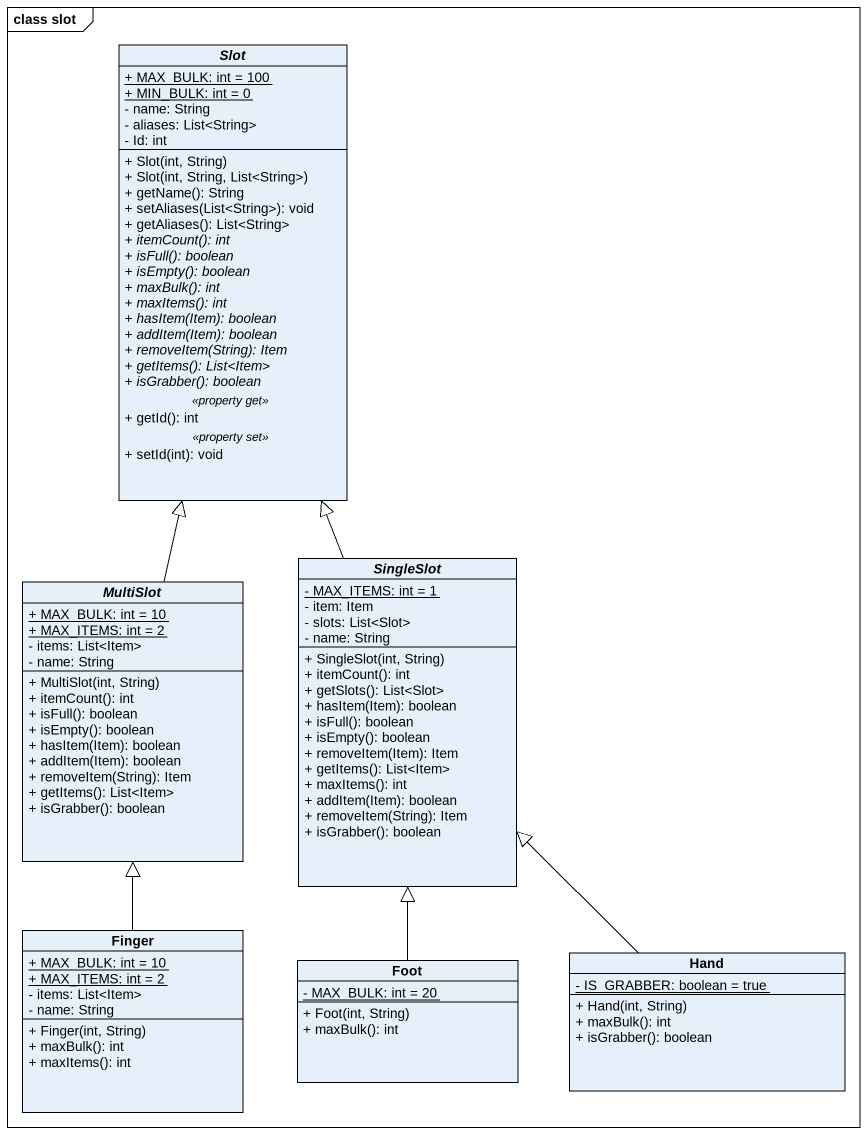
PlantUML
@startuml
mainframe class slot
hide circle
hide empty members
skinparam classAttributeIconSize 0
abstract class Slot {
  {static} + MAX_BULK: int = 100
  {static} + MIN_BULK: int = 0
  - name: String
  - aliases: List<String>
  - Id: int
  --
  + Slot(int, String)
  + Slot(int, String, List<String>)
  + getName(): String
  + setAliases(List<String>): void
  + getAliases(): List<String>
  {abstract} + itemCount(): int
  {abstract} + isFull(): boolean
  {abstract} + isEmpty(): boolean
  {abstract} + maxBulk(): int
  {abstract} + maxItems(): int
  {abstract} + hasItem(Item): boolean
  {abstract} + addItem(Item): boolean
  {abstract} + removeItem(String): Item
  {abstract} + getItems(): List<Item>
  {abstract} + isGrabber(): boolean
  .. <<property get>> ..
  + getId(): int
  .. <<property set>> ..
  + setId(int): void
}
abstract class MultiSlot {
  {static} + MAX_BULK: int = 10
  {static} + MAX_ITEMS: int = 2
  - items: List<Item>
  - name: String
  + MultiSlot(int, String)
  + itemCount(): int
  + isFull(): boolean
  + isEmpty(): boolean
  + hasItem(Item): boolean
  + addItem(Item): boolean
  + removeItem(String): Item
  + getItems(): List<Item>
  + isGrabber(): boolean
}
abstract class SingleSlot {
  {static} - MAX_ITEMS: int = 1
  - item: Item
  - slots: List<Slot>
  - name: String
  + SingleSlot(int, String)
  + itemCount(): int
  + getSlots(): List<Slot>
  + hasItem(Item): boolean
  + isFull(): boolean
  + isEmpty(): boolean
  + removeItem(Item): Item
  + getItems(): List<Item>
  + maxItems(): int
  + addItem(Item): boolean
  + removeItem(String): Item
  + isGrabber(): boolean
}
class Finger {
  {static} + MAX_BULK: int = 10
  {static} + MAX_ITEMS: int = 2
  - items: List<Item>
  - name: String
  + Finger(int, String)
  + maxBulk(): int
  + maxItems(): int
}
class Foot {
  {static} - MAX_BULK: int = 20
  + Foot(int, String)
  + maxBulk(): int
}
class Hand {
  {static} - IS_GRABBER: boolean = true
  + Hand(int, String)
  + maxBulk(): int
  + isGrabber(): boolean
}
MultiSlot -up-|> Slot
SingleSlot -up-|> Slot
Finger -up-|> MultiSlot
Foot -up-|> SingleSlot
Hand -up-|> SingleSlot
@enduml
